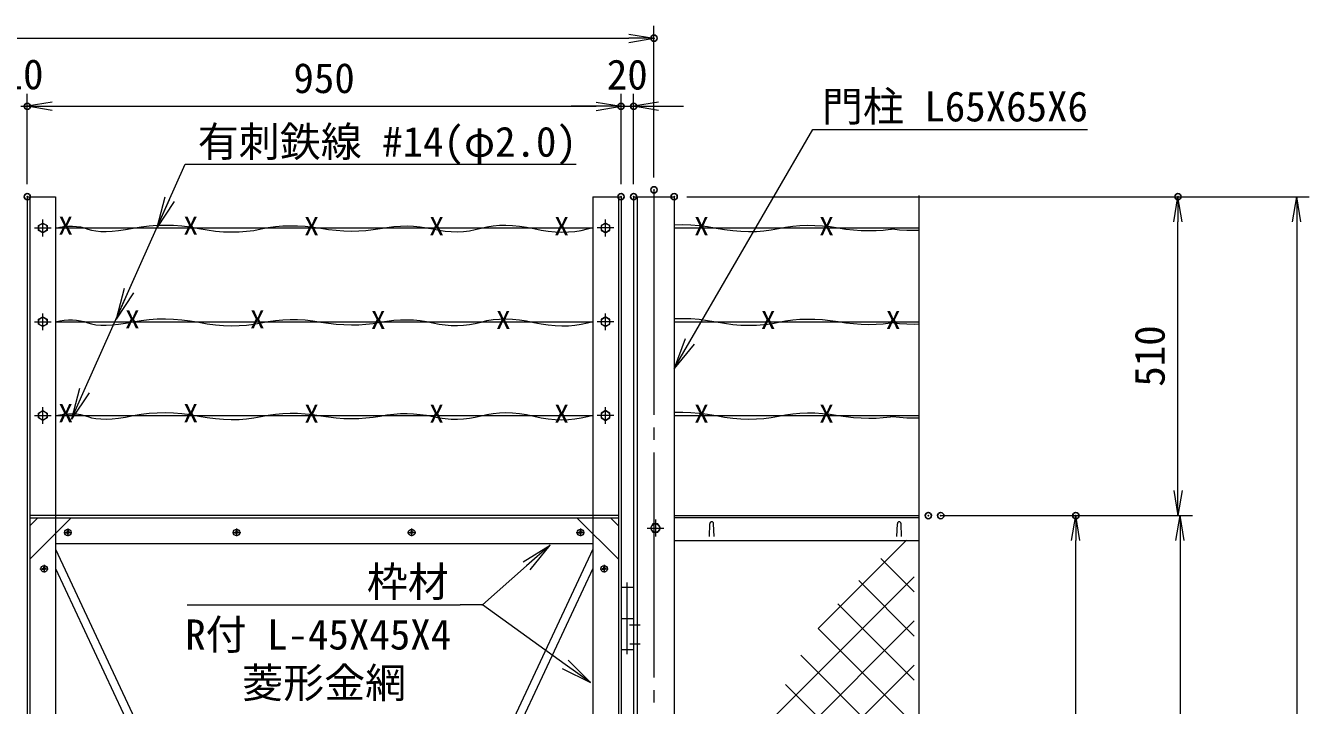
# Model space of a CAD drawing. Units: millimetres, scale not verified. Extents: x -5936 to 5936, y -4198 to 4197.
# Drawn here: x 1503 to 3557, y 704 to 1791 of the extents above; entities that cross this region are included whole.
import ezdxf
from ezdxf.enums import TextEntityAlignment as Align

# ---------------------------------------------------------------- set-up
doc = ezdxf.new("R2010")
doc.units = ezdxf.units.MM
doc.header["$LTSCALE"] = 20
doc.header["$PDMODE"] = 32
doc.header["$PDSIZE"] = 10
doc.linetypes.add('LONG_CHAIN', pattern=[21, 18, -1, 1, -1])
for name, color, linetype, lineweight in [('0-1_D-STR1', 1, 'Continuous', 9), ('0-4_D-STR3', 3, 'Continuous', 9), ('0-6_D-STR-DIM', 7, 'Continuous', 9), ('0-7_D-BMK', 2, 'LONG_CHAIN', 9), ('0-B_D-STR-TXT', 7, 'Continuous', 9), ('0-C_0', 7, 'Continuous', 9)]:
    doc.layers.add(name, color=color, linetype=linetype, lineweight=lineweight)
doc.layers.add('0-D_Defpoints', color=7, linetype='Continuous')
doc.styles.add('ＭＳ ゴシック', font='')
doc.styles.get('ＭＳ ゴシック').set_extended_font_data('MS Gothic')

# ---------------------------------------------------------------- blocks, each defined once
blk = doc.blocks.new('_OPEN')
at = {"layer": '0-C_0'}
blk.add_line((-20, 3.333), (0, 0), dxfattribs=at)
blk.add_lwpolyline([(-20, -3.333), (0, 0), (-20, 0)], dxfattribs=at)

msp = doc.modelspace()

# ---------------------------------------------------------------- linework, layer by layer
at = {"layer": '0-1_D-STR1'}
for p, q in [((1505.53, 1517.41), (1505.53, -962.59)), ((1505.53, 1517.41), (1550.53, 1517.41)), ((1509.53, 1517.41), (1509.53, -958.59)), ((1550.53, 1517.41), (1550.53, -917.59)), ((2410.53, 1517.41), (2410.53, -917.59)), ((2410.53, 1517.41), (2455.53, 1517.41)), ((2451.53, 1517.41), (2451.53, -958.59)), ((2455.53, 1517.41), (2455.53, -962.59)), ((2475.53, 1517.41), (2525.53, 1517.41)), ((2475.53, 1517.41), (2475.53, -1292.59)), ((2475.53, 1517.41), (2540.53, 1517.41)), ((2481.53, 1517.41), (2481.53, -1292.59)), ((2540.53, 1517.41), (2540.53, -1292.59)), ((2932.01, 1519.21), (2932.01, 63.56)), ((1530.53, 1453.98), (1530.53, 1480.86)), ((2430.53, 1453.98), (2430.53, 1480.86)), ((1517.1, 1467.41), (1543.98, 1467.41)), ((2443.96, 1467.41), (2417.08, 1467.41)), ((1517.1, 1317.41), (1543.98, 1317.41)), ((1530.53, 1303.98), (1530.53, 1330.86)), ((2443.96, 1317.41), (2417.08, 1317.41)), ((2430.53, 1303.98), (2430.53, 1330.86)), ((1530.53, 1153.98), (1530.53, 1180.86)), ((2430.53, 1153.98), (2430.53, 1180.86)), ((1517.1, 1167.41), (1543.98, 1167.41)), ((2443.96, 1167.41), (2417.08, 1167.41)), ((1550.53, 1007.41), (1509.53, 1007.41)), ((2410.53, 1007.41), (1550.53, 1007.41)), ((2451.53, 1007.41), (2410.53, 1007.41)), ((2540.53, 1007.41), (2932.01, 1007.41)), ((1575.53, 1003.41), (1509.53, 937.41)), ((1521.79, 1003.41), (1509.53, 991.15)), ((2451.53, 1003.41), (1509.53, 1003.41)), ((2385.53, 1003.41), (2451.53, 937.41)), ((2439.27, 1003.41), (2451.53, 991.15)), ((2497.1, 987.41), (2523.98, 987.41)), ((2510.53, 1000.85), (2510.53, 973.96)), ((2540.53, 1004.41), (2932.01, 1004.41)), ((2596.78, 973.91), (2597.53, 994.41)), ((2604.28, 973.91), (2603.53, 994.41)), ((2896.78, 973.91), (2897.53, 994.41)), ((2904.28, 973.91), (2903.53, 994.41)), ((2540.53, 967.41), (2932.01, 967.41)), ((2410.53, 962.41), (1550.53, 962.41))]:
    msp.add_line(p, q, dxfattribs=at)
for points in [[(1530.53, 1475.25), (1537.32, 1471.33), (1537.32, 1463.49), (1530.53, 1459.57), (1523.74, 1463.49), (1523.74, 1471.33)], [(2430.53, 1475.25), (2423.74, 1471.33), (2423.74, 1463.49), (2430.53, 1459.57), (2437.32, 1463.49), (2437.32, 1471.33)], [(1530.53, 1325.25), (1537.32, 1321.33), (1537.32, 1313.49), (1530.53, 1309.57), (1523.74, 1313.49), (1523.74, 1321.33)], [(2430.53, 1325.25), (2423.74, 1321.33), (2423.74, 1313.49), (2430.53, 1309.57), (2437.32, 1313.49), (2437.32, 1321.33)], [(1530.53, 1175.25), (1537.32, 1171.33), (1537.32, 1163.49), (1530.53, 1159.57), (1523.74, 1163.49), (1523.74, 1171.33)], [(2430.53, 1175.25), (2423.74, 1171.33), (2423.74, 1163.49), (2430.53, 1159.57), (2437.32, 1163.49), (2437.32, 1171.33)], [(2518.37, 987.41), (2514.45, 994.2), (2506.61, 994.2), (2502.69, 987.41), (2506.61, 980.62), (2514.45, 980.62)]]:
    msp.add_lwpolyline(points, close=True, dxfattribs=at)
for centre in [(1530.53, 1467.41), (2430.53, 1467.41), (1530.53, 1317.41), (2430.53, 1317.41), (1530.53, 1167.41), (2430.53, 1167.41), (2510.53, 987.41)]:
    msp.add_circle(centre, 6.8, dxfattribs=at)
for centre in [(2600.53, 994.41), (2900.53, 994.41)]:
    msp.add_arc(centre, 3, 0, 180, dxfattribs=at)
at = {"layer": '0-4_D-STR3'}
for p, q in [((1550.53, 1467.41), (2410.53, 1467.41)), ((2540.53, 1467.41), (2932.01, 1467.41)), ((1550.53, 1317.41), (2410.53, 1317.41)), ((2540.53, 1317.41), (2932.01, 1317.41)), ((1550.53, 1167.41), (2410.53, 1167.41)), ((2540.53, 1167.41), (2932.01, 1167.41)), ((1570.53, 986.79), (1570.53, 974.19)), ((1840.53, 986.79), (1840.53, 974.19)), ((2120.53, 986.79), (2120.53, 974.19)), ((2390.53, 986.79), (2390.53, 974.19)), ((1563.91, 980.41), (1577.08, 980.41)), ((1567.38, 979.91), (1569.03, 979.91)), ((1570.03, 981.91), (1569.03, 980.91)), ((1570.03, 978.91), (1569.03, 979.91)), ((1571.03, 983.56), (1570.03, 983.56)), ((1570.03, 981.91), (1570.03, 983.56)), ((1570.03, 978.91), (1570.03, 977.26)), ((1571.03, 977.26), (1570.03, 977.26)), ((1571.03, 983.56), (1571.03, 981.91)), ((1571.03, 981.91), (1572.03, 980.91)), ((1571.03, 978.91), (1572.03, 979.91)), ((1571.03, 977.26), (1571.03, 978.91)), ((1573.68, 980.91), (1572.03, 980.91)), ((1573.68, 979.91), (1572.03, 979.91)), ((1573.68, 979.91), (1573.68, 980.91)), ((1833.91, 980.41), (1847.08, 980.41)), ((1837.38, 979.91), (1839.03, 979.91)), ((1840.03, 981.91), (1839.03, 980.91)), ((1840.03, 978.91), (1839.03, 979.91)), ((1841.03, 983.56), (1840.03, 983.56)), ((1840.03, 981.91), (1840.03, 983.56)), ((1840.03, 978.91), (1840.03, 977.26)), ((1841.03, 977.26), (1840.03, 977.26)), ((1841.03, 983.56), (1841.03, 981.91)), ((1841.03, 981.91), (1842.03, 980.91)), ((1841.03, 978.91), (1842.03, 979.91)), ((1841.03, 977.26), (1841.03, 978.91)), ((1843.68, 980.91), (1842.03, 980.91)), ((1843.68, 979.91), (1842.03, 979.91)), ((1843.68, 979.91), (1843.68, 980.91)), ((2113.91, 980.41), (2127.08, 980.41)), ((2117.38, 979.91), (2119.03, 979.91)), ((2120.03, 981.91), (2119.03, 980.91)), ((2120.03, 978.91), (2119.03, 979.91)), ((2121.03, 983.56), (2120.03, 983.56)), ((2120.03, 981.91), (2120.03, 983.56)), ((2120.03, 978.91), (2120.03, 977.26)), ((2121.03, 977.26), (2120.03, 977.26)), ((2121.03, 983.56), (2121.03, 981.91)), ((2121.03, 981.91), (2122.03, 980.91)), ((2121.03, 978.91), (2122.03, 979.91)), ((2121.03, 977.26), (2121.03, 978.91)), ((2123.68, 980.91), (2122.03, 980.91)), ((2123.68, 979.91), (2122.03, 979.91)), ((2123.68, 979.91), (2123.68, 980.91)), ((2383.91, 980.41), (2397.08, 980.41)), ((2387.38, 979.91), (2389.03, 979.91)), ((2390.03, 981.91), (2389.03, 980.91)), ((2390.03, 978.91), (2389.03, 979.91)), ((2391.03, 983.56), (2390.03, 983.56)), ((2390.03, 981.91), (2390.03, 983.56)), ((2390.03, 978.91), (2390.03, 977.26)), ((2391.03, 977.26), (2390.03, 977.26)), ((2391.03, 983.56), (2391.03, 981.91)), ((2391.03, 981.91), (2392.03, 980.91)), ((2391.03, 978.91), (2392.03, 979.91)), ((2391.03, 977.26), (2391.03, 978.91)), ((2393.68, 980.91), (2392.03, 980.91)), ((2393.68, 979.91), (2392.03, 979.91)), ((2393.68, 979.91), (2393.68, 980.91)), ((1533.03, 925.56), (1532.03, 925.56)), ((1532.03, 923.91), (1532.03, 925.56)), ((1532.53, 928.79), (1532.53, 916.19)), ((1533.03, 925.56), (1533.03, 923.91)), ((2429.03, 925.56), (2428.03, 925.56)), ((2428.03, 923.91), (2428.03, 925.56)), ((2428.53, 928.79), (2428.53, 916.19)), ((2429.03, 925.56), (2429.03, 923.91)), ((1525.91, 922.41), (1539.08, 922.41)), ((1529.38, 921.91), (1531.03, 921.91)), ((1532.03, 923.91), (1531.03, 922.91)), ((1532.03, 920.91), (1531.03, 921.91)), ((1532.03, 920.91), (1532.03, 919.26)), ((1533.03, 919.26), (1532.03, 919.26)), ((1533.03, 923.91), (1534.03, 922.91)), ((1533.03, 920.91), (1534.03, 921.91)), ((1533.03, 919.26), (1533.03, 920.91)), ((1535.68, 922.91), (1534.03, 922.91)), ((1535.68, 921.91), (1534.03, 921.91)), ((1535.68, 921.91), (1535.68, 922.91)), ((2421.91, 922.41), (2435.08, 922.41)), ((2425.38, 921.91), (2427.03, 921.91)), ((2428.03, 923.91), (2427.03, 922.91)), ((2428.03, 920.91), (2427.03, 921.91)), ((2428.03, 920.91), (2428.03, 919.26)), ((2429.03, 919.26), (2428.03, 919.26)), ((2429.03, 923.91), (2430.03, 922.91)), ((2429.03, 920.91), (2430.03, 921.91)), ((2429.03, 919.26), (2429.03, 920.91)), ((2431.68, 922.91), (2430.03, 922.91)), ((2431.68, 921.91), (2430.03, 921.91)), ((2431.68, 921.91), (2431.68, 922.91)), ((2475.53, 892.41), (2455.53, 892.41)), ((2465.53, 785.65), (2465.53, 900.14)), ((2475.53, 842.41), (2455.53, 842.41)), ((2469.03, 832.41), (2486.32, 832.41)), ((2469.52, 802.41), (2486.32, 802.41)), ((2475.53, 792.41), (2455.53, 792.41))]:
    msp.add_line(p, q, dxfattribs=at)
for points in [[(1550.53, 1467.32), (1557.42, 1468.73), (1564.56, 1469.76), (1571.45, 1470.3), (1578.11, 1470.35), (1584.53, 1469.91), (1590.71, 1468.99), (1596.65, 1467.58), (1602.35, 1465.69), (1608.37, 1463.84), (1615.27, 1462.58), (1623.05, 1461.9), (1631.7, 1461.8), (1641.23, 1462.29), (1651.64, 1463.36), (1662.93, 1465.02), (1675.1, 1467.26), (1687.77, 1469.46), (1700.56, 1471.01), (1713.47, 1471.91), (1726.51, 1472.15), (1739.68, 1471.74), (1752.97, 1470.67), (1766.38, 1468.96), (1779.92, 1466.59), (1793.38, 1464.22), (1806.55, 1462.49), (1819.43, 1461.42), (1832.03, 1461), (1844.33, 1461.22), (1856.35, 1462.09), (1868.09, 1463.62), (1879.53, 1465.79), (1890.91, 1467.99), (1902.46, 1469.61), (1914.17, 1470.64), (1926.04, 1471.08), (1938.07, 1470.94), (1950.26, 1470.21), (1962.62, 1468.89)], [(1962.62, 1468.89), (1975.14, 1466.99), (1987.65, 1465.06), (1999.97, 1463.67), (2012.1, 1462.81), (2024.04, 1462.49), (2035.8, 1462.71), (2047.37, 1463.47), (2058.75, 1464.76), (2069.95, 1466.59), (2080.98, 1468.41), (2091.87, 1469.68), (2102.63, 1470.41), (2113.25, 1470.58), (2123.73, 1470.21), (2134.08, 1469.29), (2144.29, 1467.81), (2154.36, 1465.79), (2164.31, 1463.8), (2174.18, 1462.42), (2183.96, 1461.65), (2193.66, 1461.49), (2203.27, 1461.95), (2212.79, 1463.02), (2222.22, 1464.7), (2231.56, 1466.99), (2241.02, 1469.25), (2250.79, 1470.85), (2260.87, 1471.77), (2271.27, 1472.03), (2281.97, 1471.62), (2292.99, 1470.55), (2304.32, 1468.8), (2315.97, 1466.39), (2327.63, 1463.98), (2339.02, 1462.23), (2350.13, 1461.15), (2360.97, 1460.75), (2371.54, 1461), (2381.82, 1461.93)], [(2381.82, 1461.93), (2391.84, 1463.53), (2401.58, 1465.79), (2410.53, 1467.94)], [(2540.53, 1472.55), (2541.08, 1472.59), (2554.12, 1472.83), (2567.29, 1472.42), (2580.58, 1471.36), (2593.99, 1469.64), (2607.53, 1467.27), (2620.99, 1464.9), (2634.16, 1463.17), (2647.04, 1462.1), (2659.64, 1461.68), (2671.94, 1461.9), (2683.96, 1462.77), (2695.7, 1464.3), (2707.14, 1466.47), (2718.52, 1468.67), (2730.07, 1470.29), (2741.78, 1471.32), (2753.64, 1471.76), (2765.68, 1471.62), (2777.87, 1470.89), (2790.23, 1469.57), (2802.75, 1467.67), (2815.26, 1465.74), (2827.58, 1464.35), (2839.71, 1463.49), (2851.65, 1463.17), (2863.41, 1463.39), (2874.98, 1464.15), (2886.36, 1465.44), (2888.02, 1465.71)], [(2932.01, 1463.38), (2924.39, 1463.17), (2912.64, 1463.39), (2901.07, 1464.15), (2889.69, 1465.44), (2888.02, 1465.71)], [(1550.53, 1317.32), (1557.42, 1318.73), (1564.56, 1319.76), (1571.45, 1320.3), (1578.11, 1320.35), (1584.53, 1319.91), (1590.71, 1318.99), (1596.65, 1317.58), (1602.35, 1315.69), (1608.37, 1313.84), (1615.27, 1312.58), (1623.05, 1311.9), (1631.7, 1311.8), (1641.23, 1312.29), (1651.64, 1313.36), (1662.93, 1315.02), (1675.1, 1317.26), (1687.77, 1319.46), (1700.56, 1321.01), (1713.47, 1321.91), (1726.51, 1322.15), (1739.68, 1321.74), (1752.97, 1320.67), (1766.38, 1318.96), (1779.92, 1316.59), (1793.38, 1314.22), (1806.55, 1312.49), (1819.43, 1311.42), (1832.03, 1311), (1844.33, 1311.22), (1856.35, 1312.09), (1868.09, 1313.62), (1879.53, 1315.79), (1890.91, 1317.99), (1902.46, 1319.61), (1914.17, 1320.64), (1926.04, 1321.08), (1938.07, 1320.94), (1950.26, 1320.21), (1962.62, 1318.89)], [(1962.62, 1318.89), (1975.14, 1316.99), (1987.65, 1315.06), (1999.97, 1313.67), (2012.1, 1312.81), (2024.04, 1312.49), (2035.8, 1312.71), (2047.37, 1313.47), (2058.75, 1314.76), (2069.95, 1316.59), (2080.98, 1318.41), (2091.87, 1319.68), (2102.63, 1320.41), (2113.25, 1320.58), (2123.73, 1320.21), (2134.08, 1319.29), (2144.29, 1317.81), (2154.36, 1315.79), (2164.31, 1313.8), (2174.18, 1312.42), (2183.96, 1311.65), (2193.66, 1311.49), (2203.27, 1311.95), (2212.79, 1313.02), (2222.22, 1314.7), (2231.56, 1316.99), (2241.02, 1319.25), (2250.79, 1320.85), (2260.87, 1321.77), (2271.27, 1322.03), (2281.97, 1321.62), (2292.99, 1320.55), (2304.32, 1318.8), (2315.97, 1316.39), (2327.63, 1313.98), (2339.02, 1312.23), (2350.13, 1311.15), (2360.97, 1310.75), (2371.54, 1311), (2381.82, 1311.93)], [(2381.82, 1311.93), (2391.84, 1313.53), (2401.58, 1315.79), (2410.53, 1317.94)], [(2540.53, 1322.55), (2541.08, 1322.59), (2554.12, 1322.83), (2567.29, 1322.42), (2580.58, 1321.36), (2593.99, 1319.64), (2607.53, 1317.27), (2620.99, 1314.9), (2634.16, 1313.17), (2647.04, 1312.1), (2659.64, 1311.68), (2671.94, 1311.9), (2683.96, 1312.77), (2695.7, 1314.3), (2707.14, 1316.47), (2718.52, 1318.67), (2730.07, 1320.29), (2741.78, 1321.32), (2753.64, 1321.76), (2765.68, 1321.62), (2777.87, 1320.89), (2790.23, 1319.57), (2802.75, 1317.67), (2815.26, 1315.74), (2827.58, 1314.35), (2839.71, 1313.49), (2851.65, 1313.17), (2863.41, 1313.39), (2874.98, 1314.15), (2886.36, 1315.44), (2888.02, 1315.71)], [(2932.01, 1313.38), (2924.39, 1313.17), (2912.64, 1313.39), (2901.07, 1314.15), (2889.69, 1315.44), (2888.02, 1315.71)], [(1550.53, 1167.32), (1557.42, 1168.73), (1564.56, 1169.76), (1571.45, 1170.3), (1578.11, 1170.35), (1584.53, 1169.91), (1590.71, 1168.99), (1596.65, 1167.58), (1602.35, 1165.69), (1608.37, 1163.84), (1615.27, 1162.58), (1623.05, 1161.9), (1631.7, 1161.8), (1641.23, 1162.29), (1651.64, 1163.36), (1662.93, 1165.02), (1675.1, 1167.26), (1687.77, 1169.46), (1700.56, 1171.01), (1713.47, 1171.91), (1726.51, 1172.15), (1739.68, 1171.74), (1752.97, 1170.67), (1766.38, 1168.96), (1779.92, 1166.59), (1793.38, 1164.22), (1806.55, 1162.49), (1819.43, 1161.42), (1832.03, 1161), (1844.33, 1161.22), (1856.35, 1162.09), (1868.09, 1163.62), (1879.53, 1165.79), (1890.91, 1167.99), (1902.46, 1169.61), (1914.17, 1170.64), (1926.04, 1171.08), (1938.07, 1170.94), (1950.26, 1170.21), (1962.62, 1168.89)], [(1962.62, 1168.89), (1975.14, 1166.99), (1987.65, 1165.06), (1999.97, 1163.67), (2012.1, 1162.81), (2024.04, 1162.49), (2035.8, 1162.71), (2047.37, 1163.47), (2058.75, 1164.76), (2069.95, 1166.59), (2080.98, 1168.41), (2091.87, 1169.68), (2102.63, 1170.41), (2113.25, 1170.58), (2123.73, 1170.21), (2134.08, 1169.29), (2144.29, 1167.81), (2154.36, 1165.79), (2164.31, 1163.8), (2174.18, 1162.42), (2183.96, 1161.65), (2193.66, 1161.49), (2203.27, 1161.95), (2212.79, 1163.02), (2222.22, 1164.7), (2231.56, 1166.99), (2241.02, 1169.25), (2250.79, 1170.85), (2260.87, 1171.77), (2271.27, 1172.03), (2281.97, 1171.62), (2292.99, 1170.55), (2304.32, 1168.8), (2315.97, 1166.39), (2327.63, 1163.98), (2339.02, 1162.23), (2350.13, 1161.15), (2360.97, 1160.75), (2371.54, 1161), (2381.82, 1161.93)], [(2540.53, 1172.55), (2541.08, 1172.59), (2554.12, 1172.83), (2567.29, 1172.42), (2580.58, 1171.36), (2593.99, 1169.64), (2607.53, 1167.27), (2620.99, 1164.9), (2634.16, 1163.17), (2647.04, 1162.1), (2659.64, 1161.68), (2671.94, 1161.9), (2683.96, 1162.77), (2695.7, 1164.3), (2707.14, 1166.47), (2718.52, 1168.67), (2730.07, 1170.29), (2741.78, 1171.32), (2753.64, 1171.76), (2765.68, 1171.62), (2777.87, 1170.89), (2790.23, 1169.57), (2802.75, 1167.67), (2815.26, 1165.74), (2827.58, 1164.35), (2839.71, 1163.49), (2851.65, 1163.17), (2863.41, 1163.39), (2874.98, 1164.15), (2886.36, 1165.44), (2888.02, 1165.71)], [(2381.82, 1161.93), (2391.84, 1163.53), (2401.58, 1165.79), (2410.53, 1167.94)], [(2932.01, 1163.38), (2924.39, 1163.17), (2912.64, 1163.39), (2901.07, 1164.15), (2889.69, 1165.44), (2888.02, 1165.71)], [(1567.38, 979.91), (1567.38, 980.91), (1569.03, 980.91)], [(1837.38, 979.91), (1837.38, 980.91), (1839.03, 980.91)], [(2117.38, 979.91), (2117.38, 980.91), (2119.03, 980.91)], [(2387.38, 979.91), (2387.38, 980.91), (2389.03, 980.91)], [(1529.38, 921.91), (1529.38, 922.91), (1531.03, 922.91)], [(2425.38, 921.91), (2425.38, 922.91), (2427.03, 922.91)]]:
    msp.add_lwpolyline(points, dxfattribs=at)
for centre in [(1570.53, 980.41), (1840.53, 980.41), (2120.53, 980.41), (2390.53, 980.41), (1532.53, 922.41), (2428.53, 922.41)]:
    msp.add_circle(centre, 5.25, dxfattribs=at)
at = {"layer": '0-6_D-STR-DIM'}
for p, q in [((2770.82, 826.85), (2912.24, 968.27)), ((1550.53, 953.49), (1964.7, 71.41)), ((2410.53, 953.49), (1996.35, 71.41)), ((2870.97, 938.82), (2924.34, 885.46)), ((1550.53, 922.9), (1950.34, 71.41)), ((2410.53, 922.9), (2010.72, 71.41)), ((2696.58, 681.9), (2924.34, 909.66)), ((2835.8, 903.28), (2924.34, 814.75)), ((2802.18, 866.2), (2924.34, 744.04)), ((2664.75, 579.36), (2924.34, 838.95)), ((2770.82, 826.85), (2924.34, 673.32)), ((2742.89, 784.06), (2924.34, 602.61)), ((2638.82, 482.72), (2924.34, 768.24)), ((2718.85, 737.4), (2924.34, 531.9))]:
    msp.add_line(p, q, dxfattribs=at)
at = {"layer": '0-7_D-BMK'}
msp.add_line((2508.03, 1528.35), (2508.03, -1307.61), dxfattribs=at)
at = {"layer": '0-B_D-STR-TXT'}
for p, q in [((1668.12, 1367.29), (1693.9, 1425.11)), ((2572.63, 1281.61), (2540.31, 1242.56)), ((1604.34, 1203.85), (1576.37, 1161.58)), ((2298.94, 933.29), (2341.91, 960.17)), ((1761.25, 864.79), (2198.25, 864.79)), ((2232.72, 864.79), (2233.72, 864.79)), ((2371, 776.17), (2406.68, 740.17))]:
    msp.add_line(p, q, dxfattribs=at)
for points in [[(2558.22, 1289.98), (2540.31, 1242.56), (2565.43, 1285.8), (2762.33, 1624.65), (2769.53, 1624.65), (3201.96, 1624.65)], [(1589.12, 1210.63), (1576.37, 1161.58), (1596.73, 1207.24), (1758.19, 1569.26), (1765.39, 1569.26), (2383.87, 1569.26)], [(2309.98, 920.8), (2341.91, 960.17), (2304.46, 927.04), (2234.08, 864.79), (2233.72, 864.79)], [(2361.25, 762.66), (2406.68, 740.17), (2366.12, 769.41), (2233.84, 864.79), (2198.25, 864.79)]]:
    msp.add_lwpolyline(points, dxfattribs=at)
at = {"layer": '0-C_0'}
for p, q in [((2508.03, 1548.35), (2508.03, 1790.97)), ((533.03, 1770.97), (2468.03, 1770.97)), ((1505.53, 1537.41), (1505.53, 1682.01)), ((1505.53, 1537.41), (1505.53, 1682.01)), ((2455.53, 1537.41), (2455.53, 1682.01)), ((2455.53, 1537.41), (2455.53, 1682.01)), ((2475.53, 1537.41), (2475.53, 1682.01)), ((1495.53, 1662.01), (1505.53, 1662.01)), ((1545.53, 1662.01), (1585.53, 1662.01)), ((1545.53, 1662.01), (2415.53, 1662.01)), ((2415.53, 1662.01), (2375.53, 1662.01)), ((2455.53, 1662.01), (2475.53, 1662.01)), ((2515.53, 1662.01), (2555.53, 1662.01)), ((2560.53, 1517.41), (3366.38, 1517.41)), ((2560.53, 1517.41), (3556.59, 1517.41)), ((3346.38, 1047.41), (3346.38, 1477.41)), ((3536.59, 1477.41), (3536.59, -1252.59)), ((2967.01, 1007.41), (3203.04, 1007.41)), ((2967.01, 1007.41), (3366.38, 1007.41)), ((2987.01, 1007.41), (3369.71, 1007.41)), ((3183.04, -922.59), (3183.04, 967.41)), ((3349.71, 967.41), (3349.71, -952.59))]:
    msp.add_line(p, q, dxfattribs=at)
at = {"layer": '0-D_Defpoints'}
for p in [(2508.03, 1770.97), (1505.53, 1662.01), (2455.53, 1662.01), (2475.53, 1662.01), (1505.53, 1517.41), (2455.53, 1517.41), (2475.53, 1517.41), (2508.03, 1528.35), (2540.53, 1517.41), (2540.53, 1517.41), (3346.38, 1517.41), (2947.01, 1007.41), (2967.01, 1007.41), (3183.04, 1007.41)]:
    msp.add_point(p, dxfattribs=at)

# ---------------------------------------------------------------- block references
at = {"layer": '0-B_D-STR-TXT', "xscale": 2.5, "yscale": 2.5, "rotation": 245.96287}
for p in [(1712.82, 1467.52), (1647.75, 1321.63)]:
    msp.add_blockref('_OPEN', p, dxfattribs=at)
at = {"layer": '0-C_0', "xscale": 2, "yscale": 2}
for p in [(2508.03, 1770.97), (2455.53, 1662.01), (2455.53, 1662.01)]:
    msp.add_blockref('_OPEN', p, dxfattribs=at)
for p, rotation in [((1505.53, 1662.01), 180), ((1505.53, 1662.01), 180), ((2475.53, 1662.01), 180), ((3346.38, 1517.41), 90), ((3536.59, 1517.41), 90), ((3346.38, 1007.41), 270), ((3183.04, 1007.41), 90), ((3349.71, 1007.41), 90)]:
    msp.add_blockref('_OPEN', p, dxfattribs=dict(at, rotation=rotation))

# ---------------------------------------------------------------- texts
at = {"layer": '0-4_D-STR3', "style": 'ＭＳ ゴシック', "width": 1.2}
for p in [(1555.25, 1448.1), (1755.25, 1448.1), (1948.63, 1447.14), (2148.63, 1447.14), (2348.63, 1447.14), (2572.43, 1447.14), (2772.43, 1447.14), (1661.96, 1298.17), (1861.96, 1298.17), (2055.34, 1297.21), (2255.34, 1297.21), (2679.14, 1297.14), (2879.14, 1297.14), (1555.25, 1148.1), (1755.25, 1148.1), (1948.63, 1147.14), (2148.63, 1147.14), (2348.63, 1147.14), (2572.43, 1147.14), (2772.43, 1147.14)]:
    msp.add_text('X', height=28.89, dxfattribs=at).set_placement(p, align=Align.BOTTOM_LEFT)
at = {"layer": '0-B_D-STR-TXT', "style": 'ＭＳ ゴシック'}
for s, p in [('門柱 L65X65X6', (2776.83, 1623.4)), ('有刺鉄線 #14(φ2.0)', (1778.29, 1566.95)), ('枠材', (2048.82, 863.04)), ('R付 L-45X45X4', (1758.2, 778.66)), ('菱形金網', (1849.39, 701.44))]:
    msp.add_text(s, height=48.09, dxfattribs=at).set_placement(p, align=Align.BOTTOM_LEFT)
at = {"layer": '0-C_0', "style": 'ＭＳ ゴシック'}
for s, p in [('10', (1466.13, 1674.81)), ('950', (1931.4, 1668.76)), ('20', (2432.78, 1674.4))]:
    msp.add_text(s, height=48.09, dxfattribs=at).set_placement(p, align=Align.BOTTOM_LEFT)
msp.add_text('510', height=48.09, rotation=90, dxfattribs=at).set_placement((3339.63, 1213.54), align=Align.BOTTOM_LEFT)

doc.saveas('drawing.dxf')
